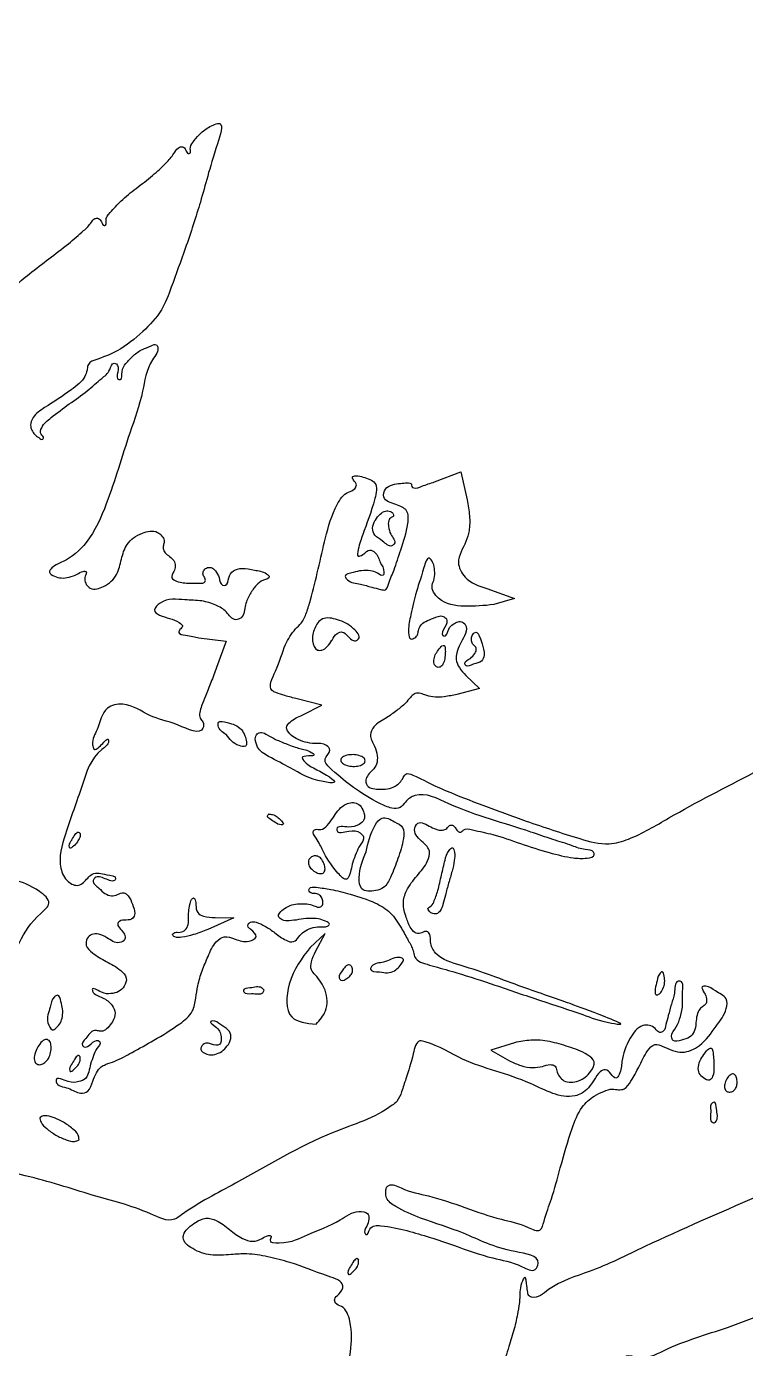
# Model space of a CAD drawing. Extents: x 75.6 to 113.1, y 82.9 to 117.5.
# Drawn here: x 98.51 to 101.74, y 96.37 to 102.31 of the extents above; entities that cross this region are included whole.
import ezdxf

# ---------------------------------------------------------------- set-up
doc = ezdxf.new("R2010")
doc.units = 0
doc.layers.add('Layer_1', color=7, linetype='CONTINUOUS')

msp = doc.modelspace()

# ---------------------------------------------------------------- linework, layer by layer
at = {"layer": 'Layer_1', "color": 7}
for points in [[(100.340588, 100.261485), (100.457985, 100.307535), (100.486935, 100.181287)], [(100.0743, 100.09047), (100.07475, 100.090478)], [(100.57509, 99.783165), (100.699343, 99.738165), (100.606538, 99.711015)], [(99.282938, 99.562785), (99.40614, 99.54711), (99.362415, 99.428955)], [(99.880057, 99.551303), (99.880252, 99.551625)], [(100.480073, 99.393345), (100.541648, 99.33552), (100.440675, 99.308295)], [(99.746768, 99.215887), (99.834818, 99.260512), (99.724538, 99.287737)], [(99.405285, 99.128138), (99.405502, 99.127838)], [(99.59619, 98.771115), (99.595965, 98.77089)], [(98.713035, 98.65515), (98.71281, 98.6553)], [(99.838342, 98.608365), (99.83865, 98.608275)], [(99.356085, 98.307503), (99.44016, 98.305253), (99.322762, 98.253878)], [(99.19167, 98.240903), (99.19152, 98.240318)], [(99.806122, 98.154998), (99.849322, 98.23611), (99.782197, 98.17296)], [(100.181025, 98.08686), (100.180912, 98.086785)], [(99.5754, 97.981515), (99.57555, 97.98144)], [(99.808522, 97.828792), (99.808372, 97.828688)], [(100.69923, 97.745888), (100.592025, 97.712963), (100.676512, 97.664363)], [(98.75109, 97.682257), (98.751315, 97.682032)], [(100.823947, 97.639162), (100.823917, 97.638953)], [(101.60427, 97.449248), (101.604195, 97.449097)], [(99.99948, 96.771232), (99.99978, 96.771007)]]:
    msp.add_lwpolyline(points, dxfattribs=at)
for points in [[(100.500772, 99.469868)], [(100.385872, 99.46863)], [(99.535162, 99.108465)], [(100.02735, 99.003435)], [(100.033335, 98.601518)], [(99.776377, 98.566995)], [(100.377795, 98.365598)], [(99.952642, 98.039017)], [(101.3703, 98.044568)], [(98.662027, 97.83531)], [(99.415582, 97.73841)], [(98.608635, 97.67541)], [(101.592517, 97.638105)], [(101.69061, 97.540808)], [(98.745382, 97.310205)]]:
    msp.add_lwpolyline(points, close=True, dxfattribs=at)
at = {"layer": 'Layer_1', "color": 1}
msp.add_open_spline([(106.074617, 88.715588), (104.249354, 87.36335), (100.649104, 84.696121), (94.172017, 82.903995), (87.750406, 83.03344), (82.005764, 85.283429), (77.720631, 89.422948), (75.517658, 94.943519), (75.68874, 101.044047), (78.085845, 106.95001), (82.368448, 112.0185), (88.034386, 115.689566), (94.438585, 117.565183), (100.87869, 117.414553), (106.619057, 115.169462), (110.904213, 111.029918), (113.111088, 105.504876), (112.923489, 99.423268), (110.593048, 93.440943), (107.612551, 90.323953), (106.074617, 88.715588)], degree=3, knots=[0, 0, 0, 0, 6.766367, 13.346357, 19.73316, 25.749556, 31.41027, 37.120766, 43.060724, 49.272926, 55.895829, 62.662196, 69.242186, 75.628989, 81.645385, 87.3061, 93.016595, 98.956553, 105.168756, 111.791658, 111.791658, 111.791658, 111.791658], dxfattribs=at)
at = {"layer": 'Layer_1', "color": 7}
for points, knots in [([(95.389448, 101.959365), (95.424268, 101.949953), (95.497378, 101.930193), (95.605793, 101.90816), (95.716395, 101.890889), (95.818718, 101.882054), (95.915266, 101.835048), (96.005372, 101.747073), (96.099988, 101.642293), (96.175432, 101.52497), (96.191771, 101.436952), (96.188129, 101.37979), (96.21835, 101.353522), (96.256585, 101.339906), (96.290915, 101.341297), (96.313817, 101.314425), (96.271336, 101.309872), (96.243558, 101.284256), (96.21044, 101.229552), (96.187873, 101.155456), (96.15296, 101.067256), (96.107505, 100.978694), (96.051769, 100.89437), (96.008826, 100.829669), (95.973491, 100.775714), (96.005319, 100.71213), (96.159859, 100.701378), (96.372035, 100.593107), (96.693575, 100.496087), (97.017405, 100.378958), (97.28797, 100.286026), (97.463474, 100.218432), (97.564556, 100.183899), (97.619613, 100.170046), (97.670227, 100.178829), (97.677585, 100.239516), (97.704916, 100.306118), (97.735754, 100.427527), (97.766279, 100.551169), (97.828266, 100.673471), (97.914032, 100.703382), (97.977249, 100.730438), (98.020521, 100.756021), (98.052025, 100.791785), (98.090464, 100.835314), (98.15302, 100.883666), (98.230746, 100.93861), (98.308796, 100.993999), (98.372162, 101.043497), (98.415349, 101.092369), (98.459715, 101.1435), (98.527157, 101.198965), (98.610226, 101.26301), (98.693268, 101.325086), (98.757385, 101.380053), (98.796156, 101.417031), (98.812519, 101.444798), (98.835386, 101.445365), (98.847414, 101.43018), (98.852451, 101.410104), (98.870668, 101.41474), (98.861401, 101.443536), (98.892249, 101.47797), (98.935559, 101.527377), (99.003237, 101.579433), (99.073149, 101.633139), (99.129887, 101.685109), (99.168122, 101.727039), (99.184389, 101.758946), (99.210801, 101.769306), (99.225639, 101.75252), (99.230197, 101.732751), (99.24838, 101.736648), (99.240823, 101.76151), (99.256826, 101.788884), (99.285771, 101.822646), (99.321035, 101.852139), (99.403727, 101.889816), (99.333328, 101.682119), (99.300832, 101.545366), (99.226211, 101.316614), (99.167919, 101.159063), (99.118945, 101.024211), (99.029573, 100.930672), (98.930037, 100.849944), (98.845357, 100.81741), (98.796844, 100.802385), (98.783522, 100.784332), (98.781873, 100.760205), (98.772275, 100.730526), (98.745929, 100.700758), (98.684633, 100.654668), (98.61237, 100.609442), (98.541558, 100.562883), (98.524873, 100.520027), (98.532817, 100.49326), (98.545987, 100.472896), (98.562836, 100.462724), (98.580328, 100.448266), (98.590688, 100.463215), (98.567014, 100.476407), (98.580559, 100.518677), (98.630044, 100.558461), (98.700845, 100.611642), (98.779733, 100.665357), (98.838989, 100.720782), (98.88337, 100.753157), (98.893018, 100.798389), (98.923541, 100.788184), (98.920021, 100.758079), (98.91272, 100.719398), (98.94146, 100.721654), (98.932932, 100.762362), (98.957184, 100.795112), (98.98772, 100.830312), (99.028438, 100.857646), (99.061308, 100.86642), (99.089857, 100.883132), (99.107965, 100.851828), (99.04794, 100.783626), (99.034074, 100.652385), (98.955434, 100.436725), (98.889136, 100.205844), (98.801088, 100.000601), (98.698353, 99.909137), (98.6329, 99.88889), (98.605088, 99.853718), (98.637548, 99.836398), (98.666291, 99.828749), (98.702378, 99.832582), (98.735845, 99.845622), (98.755754, 99.859898), (98.782132, 99.861925), (98.773957, 99.840609), (98.768677, 99.823471), (98.776883, 99.800062), (98.803989, 99.77362), (98.866196, 99.79124), (98.919949, 99.840331), (98.934209, 99.914763), (98.956685, 99.98953), (99.020246, 100.034263), (99.087403, 100.047151), (99.117109, 100.020634), (99.129788, 100.000606), (99.124925, 99.980969), (99.119958, 99.961675), (99.131992, 99.941089), (99.151905, 99.927357), (99.172222, 99.910524), (99.179282, 99.883549), (99.171787, 99.858908), (99.153792, 99.830103), (99.195515, 99.808633), (99.237451, 99.807604), (99.276496, 99.806337), (99.313243, 99.807599), (99.311799, 99.831033), (99.29924, 99.843403), (99.303091, 99.863627), (99.316829, 99.877668), (99.340408, 99.880144), (99.360717, 99.860078), (99.376141, 99.83403), (99.378177, 99.797314), (99.412769, 99.795945), (99.413994, 99.834697), (99.43587, 99.866291), (99.48261, 99.878458), (99.532966, 99.863162), (99.573994, 99.861465), (99.608465, 99.830644), (99.564488, 99.821134), (99.538746, 99.798147), (99.510441, 99.758129), (99.488227, 99.709908), (99.487701, 99.655954), (99.436756, 99.635055), (99.407724, 99.68367), (99.357654, 99.711601), (99.293084, 99.731691), (99.208771, 99.730361), (99.13127, 99.744285), (99.061178, 99.674066), (99.14948, 99.650722), (99.184342, 99.6387), (99.217815, 99.614298), (99.197641, 99.60179), (99.187593, 99.578491), (99.238453, 99.571734), (99.265286, 99.566336), (99.282938, 99.562785)], [0, 0, 0, 0, 0.108203, 0.227181, 0.331461, 0.444652, 0.532235, 0.647166, 0.819356, 0.958139, 1.055621, 1.087874, 1.120264, 1.16561, 1.208503, 1.221384, 1.24821, 1.289418, 1.347605, 1.431296, 1.523707, 1.630901, 1.730518, 1.822852, 1.875141, 1.902404, 2.018322, 2.283137, 2.639562, 3.012375, 3.320142, 3.496266, 3.577821, 3.638685, 3.669618, 3.714461, 3.796074, 3.896935, 4.0833, 4.186579, 4.28532, 4.34242, 4.395092, 4.433658, 4.484683, 4.569217, 4.669604, 4.770542, 4.856553, 4.90972, 4.965881, 5.05942, 5.170699, 5.280718, 5.370905, 5.422215, 5.444399, 5.460458, 5.481326, 5.500735, 5.507891, 5.527209, 5.567752, 5.63899, 5.727895, 5.82139, 5.903989, 5.958538, 5.990626, 6.009839, 6.031115, 6.050474, 6.057612, 6.076378, 6.107764, 6.153176, 6.205856, 6.259219, 6.350274, 6.622654, 6.841611, 7.026444, 7.137507, 7.26529, 7.408462, 7.517698, 7.537265, 7.557924, 7.579942, 7.609009, 7.649834, 7.696516, 7.838991, 7.908213, 7.944275, 7.966334, 7.990206, 8.013157, 8.032515, 8.038268, 8.058658, 8.088234, 8.149811, 8.252239, 8.352012, 8.437474, 8.490848, 8.525291, 8.536117, 8.572788, 8.60709, 8.612879, 8.648971, 8.689718, 8.738594, 8.788284, 8.829392, 8.853674, 8.861371, 8.926895, 9.073911, 9.270708, 9.604183, 9.799697, 9.934592, 9.991894, 10.013645, 10.042839, 10.073373, 10.109916, 10.147808, 10.177363, 10.191291, 10.205455, 10.227598, 10.25024, 10.274462, 10.33459, 10.414746, 10.485705, 10.556692, 10.641891, 10.709726, 10.735877, 10.75781, 10.776057, 10.794214, 10.815861, 10.841467, 10.867577, 10.89286, 10.918665, 10.947515, 10.973546, 11.032473, 11.076985, 11.102991, 11.116566, 11.135883, 11.1531, 11.171536, 11.192083, 11.216541, 11.250598, 11.288118, 11.301094, 11.337253, 11.375636, 11.414609, 11.471716, 11.528516, 11.546583, 11.576578, 11.615074, 11.66346, 11.716903, 11.777922, 11.803409, 11.857203, 11.914091, 11.979833, 12.055262, 12.167574, 12.207116, 12.284599, 12.331788, 12.354578, 12.373561, 12.387417, 12.419392, 12.480871, 12.480871, 12.480871, 12.480871]), ([(99.724538, 99.287737), (99.705767, 99.292703), (99.673176, 99.301324), (99.636176, 99.312412), (99.58721, 99.335113), (99.642388, 99.43471), (99.660316, 99.517935), (99.704046, 99.592707), (99.747566, 99.630586), (99.767848, 99.67725), (99.805079, 99.804017), (99.838838, 99.970873), (99.884178, 100.135481), (99.937326, 100.215577), (99.980778, 100.224311), (99.99416, 100.25135), (99.9791, 100.265084), (99.966761, 100.286647), (99.996188, 100.290441), (100.025811, 100.281427), (100.090126, 100.262343), (100.063972, 100.145652), (100.027298, 100.050449), (100.001423, 99.979869), (99.989548, 99.920584), (100.026359, 99.938038), (100.044327, 99.962808), (100.084569, 99.942051), (100.092495, 99.899477), (100.116346, 99.870879), (100.109928, 99.833527), (100.080179, 99.857842), (100.051713, 99.863477), (100.011265, 99.865529), (99.979778, 99.854931), (99.930082, 99.846141), (99.959825, 99.806843), (100.005284, 99.80691), (100.05491, 99.78819), (100.090127, 99.782688), (100.124143, 99.771455), (100.137899, 99.819882), (100.162689, 99.871925), (100.190395, 99.967947), (100.221194, 100.048369), (100.224614, 100.138943), (100.165445, 100.161488), (100.103472, 100.179255), (100.119951, 100.248303), (100.177126, 100.253856), (100.211487, 100.257535), (100.239122, 100.256848), (100.235076, 100.239568), (100.255698, 100.228599), (100.290881, 100.246596), (100.321646, 100.255811), (100.340588, 100.261485)], [0, 0, 0, 0, 0.05788, 0.100491, 0.119029, 0.208252, 0.33541, 0.418275, 0.454711, 0.507257, 0.566856, 0.853157, 1.012498, 1.087054, 1.119319, 1.137921, 1.162774, 1.177931, 1.194064, 1.227667, 1.286407, 1.35622, 1.526169, 1.596467, 1.626169, 1.648192, 1.686024, 1.710687, 1.762123, 1.808076, 1.823064, 1.850185, 1.883287, 1.922455, 1.96164, 2.000822, 2.018421, 2.080375, 2.132805, 2.17371, 2.194395, 2.223933, 2.293087, 2.387391, 2.510542, 2.567705, 2.622683, 2.686885, 2.723164, 2.795206, 2.825604, 2.84421, 2.855545, 2.866485, 2.904217, 2.964669, 2.964669, 2.964669, 2.964669]), ([(100.486935, 100.181287), (100.490961, 100.157416), (100.498719, 100.111411), (100.498079, 100.047128), (100.478611, 99.97791), (100.43124, 99.910907), (100.479, 99.814992), (100.53885, 99.795168), (100.57509, 99.783165)], [0, 0, 0, 0, 0.072652, 0.140014, 0.190047, 0.289091, 0.361314, 0.472176, 0.472176, 0.472176, 0.472176]), ([(100.07475, 100.090478), (100.081242, 100.099796), (100.093028, 100.116717), (100.117528, 100.133191), (100.141038, 100.131105), (100.154837, 100.121597), (100.158619, 100.105836), (100.142711, 100.102028), (100.130836, 100.085978), (100.134366, 100.057399), (100.140274, 100.024397), (100.171288, 99.991207), (100.138689, 99.965211), (100.107701, 99.999766), (100.071553, 100.015883), (100.056855, 100.056561), (100.068137, 100.078492), (100.0743, 100.09047)], [0, 0, 0, 0, 0.034083, 0.061884, 0.083568, 0.100486, 0.110431, 0.122938, 0.140216, 0.167165, 0.203364, 0.248896, 0.262245, 0.309522, 0.3531, 0.385462, 0.424414, 0.424414, 0.424414, 0.424414]), ([(100.606538, 99.711015), (100.562421, 99.706779), (100.478646, 99.698735), (100.368316, 99.714785), (100.318982, 99.787858), (100.342603, 99.828531), (100.340215, 99.86413), (100.337827, 99.894568), (100.308606, 99.935742), (100.280842, 99.833645), (100.25652, 99.7704), (100.233206, 99.661447), (100.22017, 99.605019), (100.22775, 99.550784), (100.252944, 99.562003), (100.265835, 99.575599), (100.267269, 99.596534), (100.276229, 99.619813), (100.302135, 99.638716), (100.336489, 99.649741), (100.370531, 99.666581), (100.401583, 99.643661), (100.389741, 99.610666), (100.366548, 99.579098), (100.392562, 99.563827), (100.400084, 99.604497), (100.421715, 99.621918), (100.443262, 99.636501), (100.468592, 99.635081), (100.488603, 99.608022), (100.469451, 99.55616), (100.44101, 99.51403), (100.43443, 99.461526), (100.451193, 99.425407), (100.470011, 99.404516), (100.480073, 99.393345)], [0, 0, 0, 0, 0.133668, 0.253825, 0.318686, 0.349944, 0.386046, 0.421403, 0.448819, 0.496965, 0.623967, 0.72711, 0.798836, 0.827457, 0.845894, 0.864208, 0.883388, 0.906201, 0.937342, 0.974309, 1.018494, 1.03715, 1.074538, 1.113073, 1.118223, 1.155427, 1.185612, 1.210492, 1.229559, 1.255937, 1.297235, 1.381321, 1.411339, 1.450635, 1.495794, 1.495794, 1.495794, 1.495794]), ([(100.440675, 99.308295), (100.42186, 99.304328), (100.386131, 99.296796), (100.336734, 99.294441), (100.299434, 99.303909), (100.272984, 99.315957), (100.247336, 99.312211), (100.228844, 99.291932), (100.206771, 99.264104), (100.168899, 99.234769), (100.121757, 99.199664), (100.070869, 99.175132), (100.045022, 99.121209), (100.071681, 99.078877), (100.084709, 99.036244), (100.083704, 98.996195), (100.063423, 98.968616), (100.041889, 98.949444), (100.030873, 98.926866), (100.033787, 98.889632), (100.098044, 98.878879), (100.159416, 98.886497), (100.195542, 98.922534), (100.210803, 98.959229), (100.254284, 98.942486), (100.306845, 98.914313), (100.413961, 98.865473), (100.565138, 98.807244), (100.765753, 98.733677), (100.951238, 98.67235), (101.108873, 98.627082), (101.249017, 98.668572), (101.454927, 98.795425), (101.81401, 98.975895), (102.283424, 99.235444), (102.754795, 99.484766), (103.057849, 99.6759), (103.24346, 99.779929), (103.259484, 99.834012), (103.266043, 99.860265), (103.281238, 99.850513), (103.296797, 99.83283), (103.338968, 99.819698), (103.392564, 99.803326), (103.458551, 99.786949), (103.526033, 99.766413), (103.589421, 99.744935), (103.645871, 99.724793), (103.694575, 99.708724), (103.740503, 99.696725), (103.791329, 99.680369), (103.854647, 99.656235), (103.92897, 99.625501), (104.004809, 99.594629), (104.07214, 99.569468), (104.149395, 99.546755), (104.244601, 99.521722), (104.36641, 99.471637), (104.476045, 99.415137), (104.574335, 99.370896), (104.649465, 99.346012), (104.718423, 99.337148), (104.781822, 99.330691), (104.84198, 99.303936), (104.897818, 99.263924), (104.944226, 99.223017), (104.998493, 99.203388), (105.039946, 99.223202), (105.063907, 99.234117), (105.087776, 99.248472), (105.09162, 99.234235), (105.097166, 99.218815), (105.127381, 99.210157), (105.169131, 99.200604), (105.23296, 99.185344), (105.310595, 99.1583), (105.396713, 99.123913), (105.482338, 99.087562), (105.560154, 99.057227), (105.655642, 99.023805), (105.757244, 98.993718), (105.862236, 98.958752), (105.931616, 98.929447), (105.98078, 98.911075), (106.01441, 98.901775), (106.066529, 98.905928), (106.145957, 98.875845), (106.226316, 98.829668), (106.318576, 98.696583), (105.915996, 98.630801), (105.602106, 98.400041), (104.953891, 98.155885), (104.356598, 97.887688), (103.871074, 97.67886), (103.544382, 97.538969), (103.349942, 97.45102), (103.178225, 97.425328), (103.032617, 97.485077), (102.915312, 97.526196), (102.806431, 97.56872), (102.750637, 97.50758), (102.64795, 97.513234), (102.560033, 97.547421), (102.470749, 97.599939), (102.478929, 97.645372), (102.470033, 97.665054), (102.457351, 97.68052), (102.436776, 97.68294), (102.422173, 97.665774), (102.416896, 97.643131), (102.411795, 97.618612), (102.390629, 97.604255), (102.36652, 97.611685), (102.348536, 97.631526), (102.337589, 97.659397), (102.337326, 97.690152), (102.343556, 97.723324), (102.31193, 97.746499), (102.255834, 97.749982), (102.175247, 97.716319), (102.131979, 97.614776), (102.156105, 97.526952), (102.194965, 97.467028), (102.211606, 97.414316), (102.230434, 97.369373), (102.21716, 97.313536), (102.262569, 97.311778), (102.266233, 97.365243), (102.28754, 97.404634), (102.331749, 97.423089), (102.372494, 97.397292), (102.412376, 97.361975), (102.460606, 97.396572), (102.436443, 97.444749), (102.429176, 97.495394), (102.473579, 97.520695), (102.509678, 97.476266), (102.508951, 97.411711), (102.450824, 97.347066), (102.326314, 97.285545), (102.097366, 97.1963), (101.739051, 97.031802), (101.366338, 96.875224), (101.057714, 96.719614), (100.88479, 96.673537), (100.799995, 96.594939), (100.761716, 96.608472), (100.756923, 96.630733), (100.754185, 96.653991), (100.749065, 96.712475), (100.71979, 96.645084), (100.724608, 96.601297), (100.713429, 96.529764), (100.6975, 96.460329), (100.672437, 96.377076), (100.641709, 96.281093), (100.610507, 96.173608), (100.571178, 96.026792), (100.520996, 95.857495), (100.469213, 95.692105), (100.421926, 95.595199), (100.396657, 95.54349), (100.388245, 95.503324), (100.370147, 95.382295), (100.309697, 95.153014), (100.211008, 94.943776), (100.164931, 94.64113), (99.965746, 94.745871), (99.796398, 94.788383), (99.634102, 94.855331), (99.531073, 94.896361), (99.485465, 94.917599), (99.447689, 94.925006), (99.425649, 94.949034), (99.427025, 94.984108), (99.438856, 95.022843), (99.453704, 95.065335), (99.461459, 95.105986), (99.460155, 95.149108), (99.449859, 95.182419), (99.471573, 95.228287), (99.492038, 95.204339), (99.510757, 95.184892), (99.52348, 95.22309), (99.531273, 95.25653), (99.529387, 95.308694), (99.574649, 95.336505), (99.622083, 95.295891), (99.700945, 95.260475), (99.771778, 95.370732), (99.77564, 95.493915), (99.798119, 95.610365), (99.786905, 95.706731), (99.725, 95.731122), (99.665095, 95.746619), (99.654048, 95.821611), (99.690092, 95.914233), (99.727521, 96.022149), (99.783018, 96.123112), (99.85208, 96.134871), (99.891663, 96.111778), (99.920479, 96.145328), (99.941162, 96.225375), (99.966509, 96.347849), (99.97099, 96.472615), (99.941732, 96.5615), (99.894985, 96.570331), (99.888651, 96.600625), (99.916605, 96.617631), (99.944718, 96.672014), (99.814458, 96.712744), (99.720911, 96.754007), (99.59449, 96.786199), (99.506488, 96.800829), (99.42098, 96.795399), (99.336448, 96.787165), (99.262548, 96.812931), (99.206235, 96.855204), (99.216903, 96.8959), (99.238653, 96.918224), (99.270213, 96.942631), (99.31341, 96.96422), (99.371451, 96.948058), (99.420248, 96.907232), (99.470406, 96.868313), (99.523174, 96.849713), (99.565113, 96.863335), (99.585397, 96.881213), (99.613242, 96.880187), (99.589641, 96.847558), (99.695682, 96.84501), (99.769022, 96.888594), (99.901819, 96.933204), (99.977958, 96.995107), (100.05411, 96.984542), (100.043584, 96.928638), (100.019997, 96.896651), (100.039091, 96.877747), (100.050349, 96.92766), (100.125514, 96.924617), (100.246809, 96.896767), (100.413562, 96.843047), (100.588395, 96.777346), (100.701563, 96.761771), (100.789297, 96.709979), (100.822998, 96.792103), (100.62688, 96.811591), (100.493887, 96.890062), (100.299413, 96.948335), (100.186365, 96.995529), (100.123242, 97.038373), (100.120619, 97.07367), (100.121535, 97.094438), (100.14528, 97.117404), (100.216138, 97.076752), (100.325469, 97.059997), (100.47594, 97.006136), (100.62812, 96.952581), (100.730779, 96.934309), (100.817171, 96.889086), (100.836799, 96.971387), (100.869283, 97.053603), (100.907632, 97.198646), (100.946833, 97.335697), (100.990206, 97.451325), (101.047425, 97.504591), (101.095991, 97.526923), (101.133904, 97.541343), (101.164346, 97.532869), (101.199204, 97.537266), (101.226587, 97.581814), (101.259165, 97.639327), (101.283859, 97.697679), (101.324884, 97.745611), (101.383068, 97.721456), (101.447053, 97.690702), (101.544553, 97.732555), (101.596687, 97.814988), (101.64973, 97.878802), (101.655618, 97.953065), (101.598965, 97.973341), (101.571324, 98.001019), (101.531049, 97.998783), (101.553358, 97.967544), (101.559704, 97.946671), (101.561684, 97.92098), (101.544222, 97.909114), (101.525825, 97.896214), (101.515946, 97.867626), (101.511795, 97.833441), (101.509585, 97.796502), (101.483286, 97.765156), (101.449716, 97.758971), (101.410496, 97.745134), (101.397727, 97.784855), (101.428681, 97.815951), (101.443921, 97.864261), (101.456323, 97.918035), (101.44828, 97.964066), (101.459742, 98.02276), (101.414751, 98.021592), (101.421296, 97.963958), (101.400927, 97.919747), (101.390128, 97.870265), (101.377754, 97.83131), (101.373352, 97.798571), (101.345267, 97.786971), (101.325562, 97.821844), (101.261373, 97.83295), (101.208031, 97.75678), (101.177575, 97.677693), (101.179044, 97.616615), (101.151784, 97.577312), (101.130884, 97.608335), (101.109759, 97.629615), (101.074282, 97.613263), (101.057995, 97.578193), (101.031939, 97.54369), (101.003093, 97.517334), (100.912997, 97.48734), (100.734054, 97.59565), (100.499366, 97.639944), (100.355574, 97.734697), (100.258258, 97.761156), (100.240313, 97.668483), (100.216652, 97.603219), (100.194777, 97.529379), (100.177673, 97.485752), (100.07995, 97.409151), (99.81507, 97.333323), (99.51034, 97.143217), (99.273141, 97.024397), (99.154279, 96.934941), (99.007777, 97.010712), (98.845267, 97.047328), (98.656774, 97.109256), (98.513441, 97.147326), (98.371904, 97.180692), (98.265897, 97.199816), (98.179437, 97.2284), (98.164603, 97.285007), (98.171982, 97.334882), (98.19067, 97.385707), (98.223113, 97.435386), (98.258086, 97.487192), (98.284421, 97.543974), (98.325388, 97.694513), (98.364746, 97.914807), (98.455594, 98.169234), (98.538563, 98.299403), (98.630812, 98.373376), (98.547639, 98.44625), (98.46184, 98.473872), (98.347646, 98.513451), (98.239355, 98.549939), (98.128401, 98.589359), (98.032105, 98.617674), (97.953291, 98.633159), (97.887059, 98.609766), (97.832118, 98.559307), (97.760569, 98.52038), (97.665057, 98.486204), (97.533448, 98.409934), (97.421201, 98.295894), (97.258871, 98.26354), (97.260129, 98.199341), (97.283347, 98.207436), (97.301933, 98.210966), (97.329779, 98.23746), (97.343772, 98.209587), (97.312663, 98.188216), (97.284964, 98.162448), (97.238432, 98.153614), (97.19287, 98.162372), (97.146716, 98.171069), (97.102336, 98.162823), (97.068392, 98.142332), (97.039608, 98.099603), (97.108115, 98.056636), (97.153526, 98.039305), (97.18578, 98.026995)], [0, 0, 0, 0, 0.057719, 0.109605, 0.146403, 0.172291, 0.195783, 0.217949, 0.252176, 0.303038, 0.360146, 0.429418, 0.468045, 0.522119, 0.56593, 0.603598, 0.63628, 0.66519, 0.689976, 0.709346, 0.767465, 0.84343, 0.896892, 0.916136, 0.948621, 1.00581, 1.113461, 1.290104, 1.497767, 1.750353, 1.884403, 1.973692, 2.177937, 2.610012, 3.176404, 3.79696, 4.174112, 4.320829, 4.351799, 4.369005, 4.375174, 4.398718, 4.443115, 4.500351, 4.569853, 4.645937, 4.71221, 4.770542, 4.825778, 4.86598, 4.912909, 4.985874, 5.069195, 5.154186, 5.231546, 5.284664, 5.395706, 5.526586, 5.678651, 5.765651, 5.849977, 5.914619, 5.974056, 6.040052, 6.109084, 6.179505, 6.226192, 6.272044, 6.304002, 6.32205, 6.328719, 6.342611, 6.371063, 6.412198, 6.476492, 6.565218, 6.659527, 6.754376, 6.844348, 6.910014, 7.057821, 7.162181, 7.241865, 7.283396, 7.320122, 7.344952, 7.438889, 7.563835, 7.635782, 7.84478, 8.358156, 9.065022, 9.79238, 10.359417, 10.643375, 10.859384, 10.999362, 11.149304, 11.313585, 11.4004, 11.450334, 11.538606, 11.678333, 11.765272, 11.787089, 11.808627, 11.828385, 11.844526, 11.863284, 11.889037, 11.915361, 11.935271, 11.957494, 11.984072, 12.013934, 12.044545, 12.077703, 12.104508, 12.148935, 12.243805, 12.34516, 12.450109, 12.502768, 12.560239, 12.610978, 12.661774, 12.674034, 12.728156, 12.779497, 12.811264, 12.857204, 12.917108, 12.945204, 13.004294, 13.052534, 13.082741, 13.127216, 13.188558, 13.26724, 13.37087, 13.605694, 14.003459, 14.552262, 14.825131, 15.024987, 15.108565, 15.11917, 15.138759, 15.167297, 15.207712, 15.238354, 15.312672, 15.368716, 15.446361, 15.529195, 15.628483, 15.749048, 15.86481, 16.084407, 16.279254, 16.382959, 16.40786, 16.451458, 16.50493, 16.776757, 17.132342, 17.315672, 17.439054, 17.672422, 17.890185, 17.951552, 18.005838, 18.041267, 18.063941, 18.096867, 18.139541, 18.187055, 18.231186, 18.263461, 18.313719, 18.342974, 18.371772, 18.386641, 18.408323, 18.455378, 18.514157, 18.541727, 18.593309, 18.680695, 18.759271, 18.924169, 19.057954, 19.123492, 19.184808, 19.243599, 19.291277, 19.386324, 19.542046, 19.643186, 19.703705, 19.733354, 19.762315, 19.815164, 19.989725, 20.126165, 20.20293, 20.232982, 20.251256, 20.279916, 20.322607, 20.400459, 20.583184, 20.685499, 20.780911, 20.850479, 20.942916, 21.028375, 21.093699, 21.114251, 21.146086, 21.185358, 21.23532, 21.28286, 21.355419, 21.425594, 21.473247, 21.516638, 21.547587, 21.559929, 21.577488, 21.620324, 21.752542, 21.914202, 22.006069, 22.045309, 22.103025, 22.136891, 22.142758, 22.172249, 22.223939, 22.343055, 22.561097, 22.746723, 22.884424, 22.944629, 22.975658, 23.091208, 23.336993, 23.541495, 23.664452, 23.721375, 23.747145, 23.76728, 23.781189, 23.837608, 23.965655, 24.137802, 24.309156, 24.435105, 24.488518, 24.532469, 24.638038, 24.78273, 24.967827, 25.072786, 25.146162, 25.194119, 25.234751, 25.262156, 25.287296, 25.333822, 25.405998, 25.489066, 25.531854, 25.56891, 25.65896, 25.741902, 25.856224, 25.947834, 25.991297, 26.050823, 26.099478, 26.115144, 26.143636, 26.172269, 26.193862, 26.210554, 26.231395, 26.260975, 26.296209, 26.336382, 26.36923, 26.408024, 26.44499, 26.46382, 26.51214, 26.562458, 26.618117, 26.669076, 26.722531, 26.732147, 26.787788, 26.839456, 26.892122, 26.934383, 26.966033, 26.982755, 27.009623, 27.065918, 27.146655, 27.257481, 27.316978, 27.338799, 27.368801, 27.398458, 27.423944, 27.46899, 27.513166, 27.553378, 27.583934, 27.790723, 28.115434, 28.299933, 28.323654, 28.388104, 28.505604, 28.567412, 28.615404, 28.641895, 28.934134, 29.427762, 29.707606, 29.745136, 29.855295, 30.130159, 30.281869, 30.442592, 30.577719, 30.713646, 30.777605, 30.827282, 30.872563, 30.929302, 30.987704, 31.050158, 31.11676, 31.17424, 31.517273, 31.794548, 31.956672, 32.015393, 32.082335, 32.209845, 32.313308, 32.437348, 32.555116, 32.665022, 32.741166, 32.788876, 32.86944, 32.962704, 33.03087, 33.174378, 33.407573, 33.544572, 33.552743, 33.567949, 33.595673, 33.629535, 33.638079, 33.675508, 33.715224, 33.759919, 33.807819, 33.85506, 33.899999, 33.937992, 33.977501, 34.022855, 34.134036, 34.134036, 34.134036, 34.134036]), ([(99.880252, 99.551625), (99.886499, 99.56301), (99.896568, 99.581362), (99.929364, 99.593309), (99.948897, 99.570907), (99.96507, 99.554245), (99.985414, 99.545722), (100.01293, 99.564981), (99.965557, 99.619735), (99.914516, 99.642449), (99.835803, 99.660905), (99.798024, 99.603552), (99.787873, 99.554416), (99.803951, 99.504877), (99.838889, 99.505512), (99.861289, 99.523955), (99.873323, 99.541489), (99.880057, 99.551303)], [0, 0, 0, 0, 0.038284, 0.061709, 0.090348, 0.116099, 0.13471, 0.149931, 0.20056, 0.283439, 0.350593, 0.405578, 0.462869, 0.508823, 0.528664, 0.5568, 0.592561, 0.592561, 0.592561, 0.592561]), ([(100.385872, 99.46863), (100.386975, 99.47804), (100.388931, 99.494735), (100.388423, 99.512769), (100.384943, 99.531177), (100.369326, 99.524332), (100.359422, 99.510749), (100.345438, 99.491697), (100.336577, 99.468897), (100.336507, 99.446768), (100.347243, 99.429686), (100.367138, 99.428697), (100.380627, 99.44593), (100.383945, 99.460291), (100.385872, 99.46863)], [0, 0, 0, 0, 0.02769, 0.049125, 0.060593, 0.070327, 0.0889, 0.114156, 0.139766, 0.161198, 0.178853, 0.194124, 0.212743, 0.23853, 0.23853, 0.23853, 0.23853]), ([(100.500847, 99.469913), (100.507828, 99.476793), (100.519779, 99.488572), (100.531139, 99.511357), (100.51992, 99.52756), (100.505975, 99.538445), (100.504772, 99.559093), (100.508682, 99.576676), (100.527259, 99.593223), (100.545179, 99.564805), (100.55299, 99.532537), (100.567594, 99.492882), (100.551743, 99.449903), (100.51688, 99.44828), (100.484054, 99.427733), (100.470738, 99.454924), (100.487461, 99.463244), (100.500772, 99.469868)], [0, 0, 0, 0, 0.030052, 0.05145, 0.067154, 0.084343, 0.102989, 0.123903, 0.140345, 0.160672, 0.200707, 0.251678, 0.281114, 0.320334, 0.354663, 0.363513, 0.398053, 0.398053, 0.398053, 0.398053]), ([(99.362415, 99.428955), (99.353974, 99.406647), (99.337702, 99.363644), (99.31613, 99.306111), (99.295957, 99.262136), (99.286472, 99.22964), (99.285206, 99.201447), (99.305894, 99.18464), (99.301597, 99.118199), (99.16833, 99.186604), (99.065174, 99.200929), (98.965946, 99.277375), (98.850951, 99.251571), (98.835971, 99.156904), (98.80052, 99.103918), (98.812326, 99.050567), (98.844759, 99.079612), (98.877655, 99.117249), (98.879335, 99.082353), (98.800407, 99.036722), (98.757018, 98.881377), (98.689989, 98.710229), (98.646861, 98.555369), (98.685674, 98.468962), (98.747089, 98.440235), (98.778249, 98.478851), (98.804046, 98.504705), (98.838541, 98.509112), (98.866692, 98.496783), (98.915333, 98.494583), (98.901652, 98.463124), (98.86041, 98.483813), (98.823335, 98.49677), (98.800639, 98.464316), (98.836028, 98.440198), (98.857718, 98.414232), (98.890044, 98.402346), (98.918503, 98.409002), (98.94476, 98.424257), (98.973628, 98.401561), (98.983409, 98.366736), (99.000128, 98.333348), (98.988484, 98.298207), (98.956661, 98.295139), (98.929547, 98.297093), (98.914025, 98.273853), (98.938103, 98.250086), (98.965427, 98.213133), (98.914801, 98.184075), (98.876765, 98.21549), (98.837896, 98.234029), (98.802846, 98.235), (98.777852, 98.214067), (98.773557, 98.175848), (98.813579, 98.140652), (98.868213, 98.109227), (98.924087, 98.081045), (98.964445, 98.039065), (98.950772, 97.99822), (98.924521, 97.971799), (98.88406, 97.964395), (98.851372, 97.964622), (98.800985, 97.999003), (98.810066, 97.959936), (98.854843, 97.951078), (98.891984, 97.920318), (98.913449, 97.877746), (98.89724, 97.84045), (98.877298, 97.814413), (98.855202, 97.795663), (98.832985, 97.798227), (98.812279, 97.80284), (98.790209, 97.786958), (98.777351, 97.764222), (98.752361, 97.739973), (98.774687, 97.718938), (98.800082, 97.741027), (98.823843, 97.762195), (98.847894, 97.743726), (98.820143, 97.718111), (98.810814, 97.686945), (98.796421, 97.651532), (98.790678, 97.61674), (98.778776, 97.581858), (98.738547, 97.56842), (98.700433, 97.564346), (98.641372, 97.595992), (98.64291, 97.549252), (98.703041, 97.547762), (98.741471, 97.513433), (98.794817, 97.526791), (98.805231, 97.571826), (98.82249, 97.607913), (98.840247, 97.636856), (98.871192, 97.651138), (98.919786, 97.666307), (98.990661, 97.70649), (99.089404, 97.760633), (99.181548, 97.816561), (99.258368, 97.877607), (99.269644, 97.944893), (99.277574, 98.006273), (99.296733, 98.069082), (99.324805, 98.134717), (99.349211, 98.191966), (99.398166, 98.229655), (99.451036, 98.207416), (99.495179, 98.192999), (99.554582, 98.21898), (99.52277, 98.250073), (99.503455, 98.262094), (99.502311, 98.278373), (99.517418, 98.291167), (99.546893, 98.285429), (99.582989, 98.268151), (99.626847, 98.23774), (99.663084, 98.207313), (99.709371, 98.192126), (99.731097, 98.221498), (99.752956, 98.246144), (99.786754, 98.260938), (99.823532, 98.268985), (99.851777, 98.261619), (99.875018, 98.279613), (99.844953, 98.29483), (99.81824, 98.302619), (99.774686, 98.305013), (99.731722, 98.297844), (99.691595, 98.292148), (99.66053, 98.292497), (99.62914, 98.314483), (99.675988, 98.360958), (99.730331, 98.371532), (99.786165, 98.368867), (99.817315, 98.351188), (99.83739, 98.358081), (99.841122, 98.377976), (99.83559, 98.396618), (99.821373, 98.41212), (99.802593, 98.415719), (99.786532, 98.415397), (99.774782, 98.425219), (99.779313, 98.446668), (99.82526, 98.440856), (99.880355, 98.434444), (99.971931, 98.408605), (100.063563, 98.382388), (100.146842, 98.331604), (100.188781, 98.266159), (100.219825, 98.208094), (100.244088, 98.167111), (100.247736, 98.134096), (100.265483, 98.111547), (100.298706, 98.099194), (100.358233, 98.082848), (100.464356, 98.053122), (100.622838, 98.000986), (100.807015, 97.936675), (100.992787, 97.878194), (101.08796, 97.839947), (101.205361, 97.822036), (101.045602, 97.884692), (100.946214, 97.923003), (100.706605, 98.003033), (100.519427, 98.078279), (100.354171, 98.120505), (100.318297, 98.190625), (100.324412, 98.226621), (100.305551, 98.250488), (100.282801, 98.237555), (100.254456, 98.231717), (100.228466, 98.265139), (100.211636, 98.310029), (100.194009, 98.36869), (100.214524, 98.436693), (100.260751, 98.495541), (100.307411, 98.545789), (100.324628, 98.608327), (100.284765, 98.649376), (100.239498, 98.685665), (100.267605, 98.74829), (100.317067, 98.715245), (100.351451, 98.70071), (100.380366, 98.696878), (100.398608, 98.708637), (100.408007, 98.72388), (100.426114, 98.721274), (100.435181, 98.706909), (100.443351, 98.693215), (100.460143, 98.687708), (100.474145, 98.709824), (100.531575, 98.695211), (100.611706, 98.679609), (100.728122, 98.637635), (100.844498, 98.599607), (100.949607, 98.574516), (101.009879, 98.570755), (101.060143, 98.579264), (101.051723, 98.612057), (101.00525, 98.609535), (100.949645, 98.63411), (100.866065, 98.65747), (100.682477, 98.725075), (100.48395, 98.770851), (100.282747, 98.878841), (100.210478, 98.832854), (100.188695, 98.793836), (100.13974, 98.797041), (100.071046, 98.829075), (99.975199, 98.888568), (99.902983, 98.947955), (99.830609, 99.015101), (99.880856, 99.051781), (99.849532, 99.091633), (99.805152, 99.085068), (99.759639, 99.093285), (99.720379, 99.107258), (99.69169, 99.128091), (99.668961, 99.159176), (99.700575, 99.195665), (99.728063, 99.207699), (99.746768, 99.215887)], [0, 0, 0, 0, 0.071524, 0.137873, 0.184727, 0.215415, 0.241353, 0.261594, 0.290011, 0.401334, 0.536991, 0.667788, 0.738961, 0.845494, 0.915948, 0.936266, 0.976001, 1.013813, 1.020314, 1.067661, 1.252143, 1.482931, 1.637449, 1.705862, 1.754339, 1.807038, 1.833445, 1.864631, 1.899945, 1.943161, 1.948224, 1.99353, 2.039388, 2.05301, 2.096032, 2.13211, 2.163165, 2.190935, 2.219635, 2.244239, 2.286522, 2.32891, 2.352096, 2.383631, 2.414118, 2.42869, 2.454138, 2.503542, 2.532158, 2.592619, 2.632698, 2.663466, 2.691331, 2.722582, 2.765344, 2.838278, 2.915087, 2.956911, 2.994706, 3.029279, 3.066227, 3.108389, 3.151266, 3.158659, 3.212596, 3.267388, 3.304287, 3.345041, 3.379018, 3.405869, 3.425012, 3.44357, 3.467625, 3.49746, 3.531438, 3.541345, 3.576115, 3.611441, 3.621086, 3.653407, 3.688827, 3.728461, 3.764086, 3.796992, 3.831126, 3.878701, 3.933246, 3.941358, 4.003001, 4.062338, 4.096105, 4.145189, 4.186328, 4.220175, 4.242408, 4.286409, 4.373472, 4.485162, 4.62352, 4.702589, 4.763893, 4.820008, 4.889913, 4.959312, 5.03434, 5.0766, 5.126144, 5.189224, 5.226484, 5.266669, 5.282547, 5.294472, 5.309174, 5.334744, 5.377699, 5.431402, 5.491817, 5.525863, 5.557024, 5.589018, 5.626454, 5.664621, 5.699908, 5.711774, 5.733814, 5.766873, 5.810564, 5.857172, 5.899209, 5.931317, 5.95067, 5.996057, 6.066885, 6.13295, 6.154743, 6.170327, 6.187902, 6.208619, 6.228038, 6.247248, 6.263998, 6.27558, 6.287509, 6.317956, 6.384173, 6.47382, 6.593586, 6.672985, 6.759006, 6.821859, 6.872166, 6.899604, 6.918839, 6.954782, 7.002698, 7.105525, 7.28465, 7.501385, 7.701052, 7.835505, 7.876338, 7.952289, 8.120652, 8.34527, 8.637967, 8.76603, 8.820611, 8.85421, 8.872834, 8.895745, 8.921624, 8.953545, 9.007142, 9.07163, 9.129831, 9.212068, 9.29381, 9.337713, 9.386795, 9.455106, 9.487318, 9.547597, 9.581608, 9.608772, 9.628677, 9.644327, 9.65742, 9.675039, 9.692948, 9.705489, 9.719032, 9.759843, 9.854436, 9.984257, 10.119913, 10.229981, 10.292438, 10.327231, 10.338966, 10.378504, 10.43891, 10.530825, 10.634382, 11.024375, 11.180241, 11.232001, 11.266351, 11.303233, 11.361349, 11.500258, 11.624439, 11.682084, 11.726246, 11.752609, 11.805253, 11.849916, 11.892838, 11.92712, 11.95981, 11.989235, 12.051895, 12.051895, 12.051895, 12.051895]), ([(99.405502, 99.127838), (99.389403, 99.138274), (99.36865, 99.151727), (99.369323, 99.194935), (99.413023, 99.179669), (99.444708, 99.174407), (99.475309, 99.151817), (99.491456, 99.121901), (99.505449, 99.068997), (99.441266, 99.080607), (99.420435, 99.108125), (99.405285, 99.128138)], [0, 0, 0, 0, 0.0534, 0.068836, 0.107608, 0.144725, 0.179596, 0.211099, 0.257432, 0.286087, 0.362488, 0.362488, 0.362488, 0.362488]), ([(99.535147, 99.10839), (99.537103, 99.117229), (99.540586, 99.132976), (99.567703, 99.141212), (99.59409, 99.1235), (99.631193, 99.103906), (99.679985, 99.084549), (99.735413, 99.063631), (99.772916, 99.059604), (99.808899, 99.033352), (99.771962, 99.03234), (99.737562, 99.030062), (99.77109, 98.988917), (99.810305, 98.974566), (99.929304, 98.903849), (99.78555, 98.922402), (99.710501, 98.971092), (99.610026, 99.021306), (99.544314, 99.060481), (99.537651, 99.095414), (99.535162, 99.108465)], [0, 0, 0, 0, 0.025212, 0.044917, 0.073354, 0.115609, 0.17237, 0.231704, 0.286105, 0.302457, 0.328428, 0.357064, 0.379693, 0.444114, 0.54015, 0.590368, 0.750174, 0.859693, 0.924293, 0.96282, 0.96282, 0.96282, 0.96282]), ([(100.027425, 99.00351), (100.028153, 99.008369), (100.029856, 99.019725), (100.010848, 99.031579), (99.988291, 99.037939), (99.960959, 99.038648), (99.938067, 99.033509), (99.919415, 99.023164), (99.919656, 99.003419), (99.937584, 98.992214), (99.960666, 98.985413), (99.98728, 98.985186), (100.011972, 98.989177), (100.022764, 98.999183), (100.02735, 99.003435)], [0, 0, 0, 0, 0.013697, 0.032015, 0.057905, 0.086558, 0.111498, 0.129928, 0.143628, 0.161944, 0.187799, 0.216452, 0.241392, 0.259822, 0.259822, 0.259822, 0.259822]), ([(99.83865, 98.608275), (99.83077, 98.625155), (99.81836, 98.65174), (99.787356, 98.692151), (99.810417, 98.706211), (99.834164, 98.696997), (99.861743, 98.722768), (99.890852, 98.762725), (99.922354, 98.813994), (99.994737, 98.832148), (100.024186, 98.7858), (100.028653, 98.743628), (99.995306, 98.719893), (99.959609, 98.707142), (99.900814, 98.721791), (99.902591, 98.681234), (99.960709, 98.699051), (99.998921, 98.696606), (100.030504, 98.66443), (100.003095, 98.631166), (99.988324, 98.595756), (99.9729, 98.556694), (99.96528, 98.52018), (99.949991, 98.460672), (99.879974, 98.533079), (99.855739, 98.576905), (99.838342, 98.608365)], [0, 0, 0, 0, 0.062263, 0.098061, 0.10876, 0.1329, 0.166277, 0.207936, 0.287143, 0.340143, 0.396311, 0.427122, 0.456896, 0.505315, 0.55883, 0.563824, 0.61731, 0.669173, 0.692474, 0.73216, 0.772375, 0.815411, 0.852392, 0.896773, 0.944835, 1.0671, 1.0671, 1.0671, 1.0671]), ([(99.595965, 98.77089), (99.601999, 98.770891), (99.61576, 98.770893), (99.636331, 98.758477), (99.649365, 98.746003), (99.667483, 98.725109), (99.643444, 98.720875), (99.625005, 98.735375), (99.605567, 98.74548), (99.585807, 98.761652), (99.593409, 98.768581), (99.59619, 98.771115)], [0, 0, 0, 0, 0.017955, 0.040946, 0.066428, 0.084441, 0.094376, 0.122923, 0.152441, 0.169445, 0.179252, 0.179252, 0.179252, 0.179252]), ([(100.03338, 98.601525), (100.0419, 98.641293), (100.053457, 98.695239), (100.105223, 98.768413), (100.156449, 98.73828), (100.204915, 98.715403), (100.20096, 98.644358), (100.17626, 98.573546), (100.150214, 98.499141), (100.119118, 98.440918), (100.069732, 98.42457), (100.005516, 98.422267), (99.996604, 98.514193), (100.018137, 98.565385), (100.033335, 98.601518)], [0, 0, 0, 0, 0.126107, 0.171067, 0.230231, 0.273179, 0.322718, 0.415915, 0.507053, 0.561876, 0.600378, 0.662966, 0.713242, 0.833876, 0.833876, 0.833876, 0.833876]), ([(98.71281, 98.6553), (98.71749, 98.663053), (98.724865, 98.675268), (98.739636, 98.694786), (98.753997, 98.682727), (98.74807, 98.664459), (98.738043, 98.644383), (98.724869, 98.631203), (98.704066, 98.613106), (98.699926, 98.637158), (98.707452, 98.647487), (98.713035, 98.65515)], [0, 0, 0, 0, 0.029538, 0.046541, 0.056303, 0.074258, 0.097249, 0.122731, 0.140744, 0.150679, 0.179226, 0.179226, 0.179226, 0.179226]), ([(99.776377, 98.566995), (99.780035, 98.571632), (99.787164, 98.580671), (99.804272, 98.585714), (99.821972, 98.581323), (99.835618, 98.56666), (99.84507, 98.547461), (99.850477, 98.527703), (99.845728, 98.506835), (99.824179, 98.502414), (99.803397, 98.511739), (99.784622, 98.526784), (99.771585, 98.547262), (99.774886, 98.560856), (99.776377, 98.566995)], [0, 0, 0, 0, 0.017361, 0.033843, 0.050293, 0.069488, 0.091712, 0.114061, 0.131199, 0.147699, 0.171422, 0.19803, 0.220247, 0.238546, 0.238546, 0.238546, 0.238546]), ([(100.377795, 98.365598), (100.381363, 98.379694), (100.389493, 98.411817), (100.402957, 98.461999), (100.418719, 98.51246), (100.429058, 98.560688), (100.432667, 98.591785), (100.423487, 98.628075), (100.394454, 98.599348), (100.386666, 98.559076), (100.370146, 98.496853), (100.35798, 98.433475), (100.340527, 98.384857), (100.326519, 98.356706), (100.307487, 98.349521), (100.314951, 98.334487), (100.327697, 98.325551), (100.349794, 98.320612), (100.369711, 98.339097), (100.37484, 98.35591), (100.377795, 98.365598)], [0, 0, 0, 0, 0.043646, 0.09946, 0.155371, 0.204011, 0.241598, 0.262931, 0.282492, 0.329835, 0.398379, 0.469879, 0.524691, 0.552749, 0.563482, 0.574093, 0.592245, 0.612665, 0.634985, 0.66533, 0.66533, 0.66533, 0.66533]), ([(99.19152, 98.240318), (99.200786, 98.241742), (99.21867, 98.244492), (99.236201, 98.270096), (99.236464, 98.301001), (99.236189, 98.333269), (99.242267, 98.363303), (99.246075, 98.383257), (99.259668, 98.399233), (99.26961, 98.381193), (99.26904, 98.360865), (99.272658, 98.327625), (99.310848, 98.307851), (99.338695, 98.307636), (99.356085, 98.307503)], [0, 0, 0, 0, 0.027034, 0.052174, 0.08478, 0.11809, 0.149825, 0.173747, 0.185123, 0.196182, 0.219511, 0.253511, 0.284917, 0.337137, 0.337137, 0.337137, 0.337137]), ([(99.322762, 98.253878), (99.301954, 98.245393), (99.264371, 98.23007), (99.213293, 98.219226), (99.181881, 98.2149), (99.160877, 98.228869), (99.174188, 98.241884), (99.184482, 98.241306), (99.19167, 98.240903)], [0, 0, 0, 0, 0.067532, 0.121969, 0.153469, 0.167491, 0.176679, 0.197944, 0.197944, 0.197944, 0.197944]), ([(99.782197, 98.17296), (99.74492, 98.124429), (99.678487, 98.037938), (99.666985, 97.84326), (99.765675, 97.833172), (99.808522, 97.828792)], [0, 0, 0, 0, 0.189029, 0.336881, 0.450327, 0.450327, 0.450327, 0.450327]), ([(99.808372, 97.828688), (99.82521, 97.84727), (99.863396, 97.889413), (99.857936, 97.982293), (99.818189, 98.036699), (99.782111, 98.073181), (99.787401, 98.114724), (99.799272, 98.140261), (99.806122, 98.154998)], [0, 0, 0, 0, 0.073163, 0.165927, 0.247901, 0.276252, 0.312501, 0.361964, 0.361964, 0.361964, 0.361964]), ([(100.180912, 98.086785), (100.193143, 98.10117), (100.211175, 98.122379), (100.158127, 98.133619), (100.121125, 98.100259), (100.065003, 98.104859), (100.045848, 98.064572), (100.095809, 98.064486), (100.126275, 98.057262), (100.160809, 98.064892), (100.174654, 98.079937), (100.181025, 98.08686)], [0, 0, 0, 0, 0.039744, 0.058595, 0.130246, 0.187173, 0.200077, 0.242242, 0.277947, 0.310669, 0.338559, 0.338559, 0.338559, 0.338559]), ([(99.952717, 98.039017), (99.957943, 98.04282), (99.96806, 98.050181), (99.974208, 98.068416), (99.97136, 98.085395), (99.957991, 98.097914), (99.939444, 98.089642), (99.927328, 98.068432), (99.904879, 98.045734), (99.924645, 98.016794), (99.940883, 98.029683), (99.952642, 98.039017)], [0, 0, 0, 0, 0.018986, 0.036759, 0.054385, 0.068842, 0.084011, 0.106391, 0.145838, 0.159144, 0.194075, 0.194075, 0.194075, 0.194075]), ([(101.370375, 98.044508), (101.367971, 98.05432), (101.3639, 98.070935), (101.340316, 98.044917), (101.337678, 98.01473), (101.327888, 97.987281), (101.330489, 97.955008), (101.3549, 97.967608), (101.365221, 97.987777), (101.374269, 98.015793), (101.371609, 98.035077), (101.3703, 98.044568)], [0, 0, 0, 0, 0.021678, 0.036704, 0.079085, 0.116042, 0.133733, 0.14952, 0.176539, 0.205928, 0.234412, 0.234412, 0.234412, 0.234412]), ([(99.57555, 97.98144), (99.572151, 97.985532), (99.5637, 97.995704), (99.538025, 97.996929), (99.515641, 97.99022), (99.479377, 97.990559), (99.487365, 97.962722), (99.520228, 97.968093), (99.544983, 97.963537), (99.570699, 97.965825), (99.574122, 97.977248), (99.5754, 97.981515)], [0, 0, 0, 0, 0.015502, 0.038537, 0.068221, 0.099314, 0.107362, 0.142177, 0.173132, 0.194122, 0.206636, 0.206636, 0.206636, 0.206636]), ([(98.662102, 97.835377), (98.665535, 97.844414), (98.673021, 97.864123), (98.672973, 97.898561), (98.665113, 97.926406), (98.656045, 97.965988), (98.621967, 97.944166), (98.617453, 97.896907), (98.593776, 97.849829), (98.627852, 97.787701), (98.649656, 97.818075), (98.662027, 97.83531)], [0, 0, 0, 0, 0.029005, 0.063264, 0.097467, 0.129127, 0.145629, 0.194903, 0.266614, 0.302908, 0.350515, 0.350515, 0.350515, 0.350515]), ([(99.415492, 97.73844), (99.421203, 97.74984), (99.431772, 97.77094), (99.415433, 97.809192), (99.379962, 97.82375), (99.356341, 97.847775), (99.326798, 97.838938), (99.372283, 97.810543), (99.38478, 97.783639), (99.382712, 97.727659), (99.344176, 97.737191), (99.322985, 97.746066), (99.305588, 97.741066), (99.292434, 97.73), (99.290979, 97.710637), (99.308443, 97.697432), (99.332475, 97.689643), (99.363842, 97.69363), (99.394261, 97.710252), (99.408442, 97.72898), (99.415582, 97.73841)], [0, 0, 0, 0, 0.036594, 0.067734, 0.110909, 0.150331, 0.158281, 0.187612, 0.241579, 0.276859, 0.313181, 0.330554, 0.347281, 0.364118, 0.379422, 0.398029, 0.423812, 0.454991, 0.489657, 0.524816, 0.524816, 0.524816, 0.524816]), ([(98.608635, 97.675403), (98.612385, 97.683858), (98.619886, 97.700771), (98.620761, 97.72721), (98.618063, 97.750759), (98.598474, 97.765292), (98.576148, 97.749729), (98.559524, 97.726594), (98.547149, 97.696987), (98.542592, 97.669654), (98.553415, 97.64758), (98.575241, 97.646024), (98.594715, 97.656152), (98.603758, 97.668663), (98.608635, 97.67541)], [0, 0, 0, 0, 0.027448, 0.054901, 0.078841, 0.095683, 0.116723, 0.148901, 0.183837, 0.211306, 0.230614, 0.248668, 0.269737, 0.294398, 0.294398, 0.294398, 0.294398]), ([(100.823917, 97.638953), (100.835041, 97.643063), (100.85305, 97.649717), (100.884333, 97.644302), (100.888604, 97.607522), (100.918075, 97.564073), (100.991665, 97.569038), (101.037763, 97.60574), (101.065996, 97.661125), (101.011214, 97.704782), (100.943671, 97.72678), (100.85806, 97.753355), (100.775558, 97.760925), (100.723627, 97.750694), (100.69923, 97.745888)], [0, 0, 0, 0, 0.0361, 0.058445, 0.080797, 0.135807, 0.200616, 0.271369, 0.315311, 0.357282, 0.451388, 0.538904, 0.622741, 0.697023, 0.697023, 0.697023, 0.697023]), ([(101.592517, 97.638105), (101.592644, 97.65157), (101.592869, 97.675437), (101.589443, 97.700102), (101.584245, 97.725629), (101.564386, 97.715486), (101.551787, 97.697493), (101.532968, 97.671812), (101.521184, 97.640774), (101.524306, 97.607654), (101.544254, 97.587163), (101.572334, 97.571361), (101.594809, 97.601008), (101.593446, 97.623067), (101.592517, 97.638105)], [0, 0, 0, 0, 0.039207, 0.06949, 0.085204, 0.097246, 0.121911, 0.15569, 0.19049, 0.220453, 0.248154, 0.27723, 0.298097, 0.342795, 0.342795, 0.342795, 0.342795]), ([(98.751315, 97.682032), (98.748802, 97.684847), (98.741943, 97.692529), (98.725659, 97.672723), (98.715616, 97.65322), (98.701, 97.63473), (98.705294, 97.610667), (98.726173, 97.628942), (98.73896, 97.641683), (98.751602, 97.662353), (98.751246, 97.676184), (98.75109, 97.682257)], [0, 0, 0, 0, 0.00982, 0.026804, 0.056447, 0.085105, 0.094992, 0.113073, 0.138652, 0.161696, 0.179741, 0.179741, 0.179741, 0.179741]), ([(100.676512, 97.664363), (100.693274, 97.656579), (100.726278, 97.641253), (100.777402, 97.631026), (100.80955, 97.636646), (100.823947, 97.639162)], [0, 0, 0, 0, 0.055445, 0.10917, 0.152749, 0.152749, 0.152749, 0.152749]), ([(101.690685, 97.540808), (101.693023, 97.546617), (101.697892, 97.558715), (101.697007, 97.578383), (101.693489, 97.595884), (101.679861, 97.608801), (101.661813, 97.600224), (101.649842, 97.583322), (101.641298, 97.562239), (101.639653, 97.541466), (101.649407, 97.525712), (101.665481, 97.522959), (101.680728, 97.528011), (101.687238, 97.536441), (101.69061, 97.540808)], [0, 0, 0, 0, 0.018588, 0.038713, 0.0578, 0.07197, 0.087034, 0.109572, 0.134352, 0.154477, 0.170001, 0.184669, 0.199751, 0.215962, 0.215962, 0.215962, 0.215962]), ([(101.604195, 97.449097), (101.603713, 97.463527), (101.603107, 97.481693), (101.575403, 97.474124), (101.580645, 97.441312), (101.576336, 97.415671), (101.578118, 97.392075), (101.595947, 97.382326), (101.607992, 97.399819), (101.609558, 97.421963), (101.606175, 97.439419), (101.60427, 97.449248)], [0, 0, 0, 0, 0.031061, 0.039105, 0.073903, 0.104858, 0.125849, 0.138363, 0.153865, 0.176899, 0.206584, 0.206584, 0.206584, 0.206584]), ([(98.745375, 97.310205), (98.744874, 97.317635), (98.743498, 97.338058), (98.712798, 97.363463), (98.676554, 97.390562), (98.632721, 97.409574), (98.599664, 97.420839), (98.565716, 97.413522), (98.57652, 97.380539), (98.602857, 97.35764), (98.641297, 97.329262), (98.682946, 97.311571), (98.720356, 97.297775), (98.738703, 97.306888), (98.745382, 97.310205)], [0, 0, 0, 0, 0.021692, 0.059623, 0.110307, 0.160996, 0.198932, 0.220655, 0.242347, 0.280278, 0.330962, 0.381639, 0.419581, 0.4413, 0.4413, 0.4413, 0.4413]), ([(102.821617, 93.879637), (102.829236, 93.895175), (102.843831, 93.92494), (102.857999, 93.968696), (102.852513, 94.023634), (102.87513, 94.097997), (102.958906, 94.147985), (103.038271, 94.154874), (103.111057, 94.103111), (103.138648, 94.246362), (103.149801, 94.342999), (103.168362, 94.463648), (103.153261, 94.539757), (103.102328, 94.574532), (103.052884, 94.601735), (103.03795, 94.661418), (103.068061, 94.745159), (103.104672, 94.842628), (103.162077, 94.940667), (103.229969, 94.971711), (103.295524, 94.985919), (103.313032, 95.080495), (103.326718, 95.178086), (103.331934, 95.286834), (103.334137, 95.358139), (103.312868, 95.399783), (103.28409, 95.40358), (103.277262, 95.433106), (103.285411, 95.466442), (103.282076, 95.542373), (103.09263, 95.579722), (102.901432, 95.667723), (102.664666, 95.733706), (102.50592, 95.78739), (102.401261, 95.774861), (102.316319, 95.75974), (102.225403, 95.797331), (102.183172, 95.87805), (102.080943, 95.934485), (101.919282, 95.99547), (101.699347, 96.073225), (101.471831, 96.145568), (101.312766, 96.217303), (101.20107, 96.246777), (101.172603, 96.305841), (101.201421, 96.35198), (101.276428, 96.316804), (101.423854, 96.398668), (101.6891, 96.471934), (102.171088, 96.684294), (102.672885, 96.875388), (103.094957, 97.068777), (103.275173, 97.090686), (103.357984, 97.078722), (103.37142, 97.01926), (103.322122, 97.025396), (103.298632, 96.990403), (103.352, 96.966732), (103.415641, 96.925912), (103.534192, 96.895871), (103.668172, 96.918458), (103.71385, 97.01035), (103.721806, 97.089617), (103.746081, 97.164157), (103.765835, 97.219779), (103.776277, 97.249185)], [0, 0, 0, 0, 0.052088, 0.09978, 0.13471, 0.216737, 0.31668, 0.404725, 0.455769, 0.522248, 0.719854, 0.817959, 0.878699, 0.938863, 0.995576, 1.040838, 1.108683, 1.25708, 1.360161, 1.43259, 1.479009, 1.545413, 1.684337, 1.793301, 1.86699, 1.899441, 1.919641, 1.943965, 1.976422, 2.027474, 2.146853, 2.454184, 2.716131, 2.872631, 2.947263, 3.029345, 3.129698, 3.215558, 3.291865, 3.471084, 3.737352, 3.991333, 4.182611, 4.270294, 4.319393, 4.355486, 4.400141, 4.527537, 4.829488, 5.241587, 6.092111, 6.465874, 6.59523, 6.656968, 6.683558, 6.73751, 6.753433, 6.791018, 6.863298, 7.014032, 7.135088, 7.236325, 7.292109, 7.37572, 7.469501, 7.469501, 7.469501, 7.469501]), ([(99.99978, 96.771007), (99.997266, 96.773821), (99.990402, 96.781506), (99.9741, 96.761694), (99.963999, 96.74221), (99.949392, 96.723704), (99.953683, 96.699643), (99.974577, 96.71792), (99.987333, 96.730688), (99.999993, 96.751342), (99.999636, 96.765164), (99.99948, 96.771232)], [0, 0, 0, 0, 0.009822, 0.026822, 0.056493, 0.085151, 0.095039, 0.113119, 0.138722, 0.161752, 0.17978, 0.17978, 0.17978, 0.17978])]:
    msp.add_open_spline(points, degree=3, knots=knots, dxfattribs=at)

doc.saveas('drawing.dxf')
